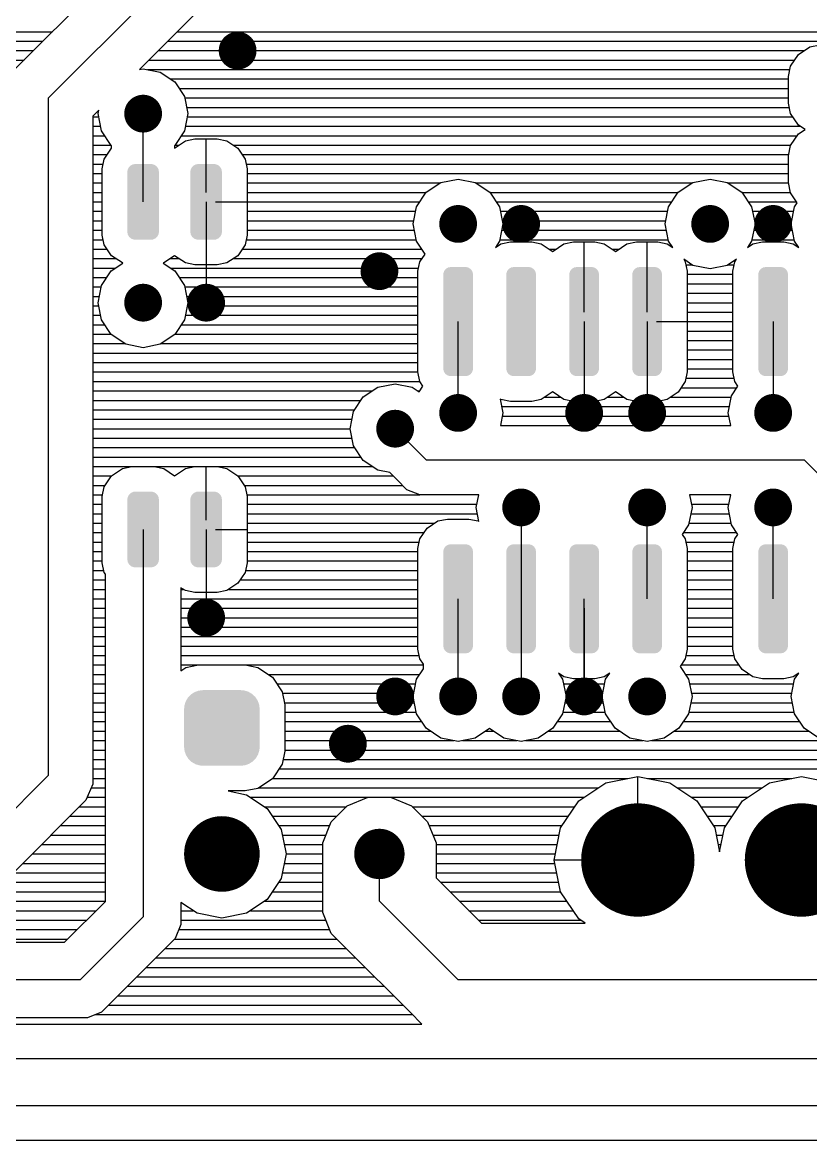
# Model space of a CAD drawing. Extents: x 295 to 953, y 10 to 290.
# Drawn here: x 604.4 to 640.9, y 135.5 to 187.4 of the extents above; entities that cross this region are included whole.
import ezdxf

# ---------------------------------------------------------------- set-up
doc = ezdxf.new("R2010")
doc.units = 0
doc.header["$LTSCALE"] = 5
doc.header["$MEASUREMENT"] = 0
doc.layers.get('0').update_dxf_attribs({"linetype": 'CONTINUOUS', "lineweight": 25})
doc.layers.add('DV-PEI-A6_TOP', color=5, linetype='CONTINUOUS')

msp = doc.modelspace()

# ---------------------------------------------------------------- linework, layer by layer
for points, const_width in [([(613.926, 186.077, 1), (614.802, 186.077, 1)], 0.876), ([(609.544, 183.156, 1), (610.42, 183.156, 1)], 0.876), ([(624.149, 178.044, 1), (625.025, 178.044, 1)], 0.876), ([(627.07, 178.044, 1), (627.946, 178.044, 1)], 0.876), ([(635.833, 178.044, 1), (636.709, 178.044, 1)], 0.876), ([(638.754, 178.044, 1), (639.63, 178.044, 1)], 0.876), ([(620.498, 175.853, 1), (621.374, 175.853, 1)], 0.876), ([(609.544, 174.393, 1), (610.42, 174.393, 1)], 0.876), ([(612.465, 174.393, 1), (613.341, 174.393, 1)], 0.876), ([(624.149, 169.281, 1), (625.025, 169.281, 1)], 0.876), ([(629.991, 169.281, 1), (630.867, 169.281, 1)], 0.876), ([(632.912, 169.281, 1), (633.788, 169.281, 1)], 0.876), ([(638.754, 169.281, 1), (639.63, 169.281, 1)], 0.876), ([(621.228, 168.551, 1), (622.104, 168.551, 1)], 0.876), ([(627.07, 164.9, 1), (627.946, 164.9, 1)], 0.876), ([(632.912, 164.9, 1), (633.788, 164.9, 1)], 0.876), ([(638.754, 164.9, 1), (639.63, 164.9, 1)], 0.876), ([(612.465, 159.788, 1), (613.341, 159.788, 1)], 0.876), ([(621.228, 156.137, 1), (622.104, 156.137, 1)], 0.876), ([(624.149, 156.137, 1), (625.025, 156.137, 1)], 0.876), ([(627.07, 156.137, 1), (627.946, 156.137, 1)], 0.876), ([(629.991, 156.137, 1), (630.867, 156.137, 1)], 0.876), ([(632.912, 156.137, 1), (633.788, 156.137, 1)], 0.876), ([(619.037, 153.946, 1), (619.914, 153.946, 1)], 0.876), ([(631.604, 148.554, 1), (634.232, 148.554, 1)], 2.629), ([(639.192, 148.554, 1), (641.821, 148.554, 1)], 2.629), ([(612.757, 148.834, 1), (614.51, 148.834, 1)], 1.753), ([(620.352, 148.834, 1), (621.52, 148.834, 1)], 1.168)]:
    msp.add_lwpolyline(points, format="xyb", close=True, dxfattribs=dict(const_width=const_width))
for points in [[(609.249, 180.457), (609.262, 180.552), (610.715, 180.457), (610.698, 180.552)], [(609.252, 180.411), (609.249, 180.457), (610.713, 180.411), (610.715, 180.457)], [(609.262, 180.552), (609.277, 180.585), (610.698, 180.552), (610.692, 180.585)], [(609.277, 180.585), (609.318, 180.67), (610.692, 180.585), (610.642, 180.67)], [(609.318, 180.67), (609.345, 180.697), (610.642, 180.67), (610.626, 180.697)], [(609.345, 180.697), (609.411, 180.76), (610.626, 180.697), (610.546, 180.76)], [(609.411, 180.76), (609.452, 180.778), (610.546, 180.76), (610.524, 180.778)], [(609.452, 180.778), (609.53, 180.812), (610.524, 180.778), (610.42, 180.812)], [(609.53, 180.812), (609.65, 180.819), (610.42, 180.812), (610.4, 180.819)], [(609.65, 180.819), (609.66, 180.819), (610.4, 180.819), (610.304, 180.819)], [(612.17, 180.457), (612.183, 180.552), (613.636, 180.457), (613.619, 180.552)], [(612.173, 180.411), (612.17, 180.457), (613.634, 180.411), (613.636, 180.457)], [(612.183, 180.552), (612.198, 180.585), (613.619, 180.552), (613.613, 180.585)], [(612.198, 180.585), (612.239, 180.67), (613.613, 180.585), (613.563, 180.67)], [(612.239, 180.67), (612.266, 180.697), (613.563, 180.67), (613.547, 180.697)], [(612.266, 180.697), (612.332, 180.76), (613.547, 180.697), (613.467, 180.76)], [(612.332, 180.76), (612.373, 180.778), (613.467, 180.76), (613.445, 180.778)], [(612.373, 180.778), (612.451, 180.812), (613.445, 180.778), (613.341, 180.812)], [(612.451, 180.812), (612.571, 180.819), (613.341, 180.812), (613.321, 180.819)], [(612.571, 180.819), (612.581, 180.819), (613.321, 180.819), (613.225, 180.819)], [(609.252, 177.722), (609.252, 180.411), (610.713, 177.722), (610.713, 180.411)], [(612.173, 177.722), (612.173, 180.411), (613.634, 177.722), (613.634, 180.411)], [(609.249, 177.676), (609.252, 177.722), (610.715, 177.676), (610.713, 177.722)], [(609.266, 177.581), (609.249, 177.676), (610.703, 177.581), (610.715, 177.676)], [(609.272, 177.548), (609.266, 177.581), (610.687, 177.548), (610.703, 177.581)], [(609.323, 177.463), (609.272, 177.548), (610.647, 177.463), (610.687, 177.548)], [(609.339, 177.436), (609.323, 177.463), (610.619, 177.436), (610.647, 177.463)], [(609.418, 177.373), (609.339, 177.436), (610.553, 177.373), (610.619, 177.436)], [(609.44, 177.355), (609.418, 177.373), (610.513, 177.355), (610.553, 177.373)], [(609.545, 177.321), (609.44, 177.355), (610.434, 177.321), (610.513, 177.355)], [(609.564, 177.315), (609.545, 177.321), (610.315, 177.315), (610.434, 177.321)], [(609.66, 177.314), (609.564, 177.315), (610.304, 177.314), (610.315, 177.315)], [(612.17, 177.676), (612.173, 177.722), (613.636, 177.676), (613.634, 177.722)], [(612.187, 177.581), (612.17, 177.676), (613.624, 177.581), (613.636, 177.676)], [(612.193, 177.548), (612.187, 177.581), (613.608, 177.548), (613.624, 177.581)], [(612.244, 177.463), (612.193, 177.548), (613.568, 177.463), (613.608, 177.548)], [(612.26, 177.436), (612.244, 177.463), (613.54, 177.436), (613.568, 177.463)], [(612.339, 177.373), (612.26, 177.436), (613.474, 177.373), (613.54, 177.436)], [(612.361, 177.355), (612.339, 177.373), (613.434, 177.355), (613.474, 177.373)], [(612.466, 177.321), (612.361, 177.355), (613.355, 177.321), (613.434, 177.355)], [(612.485, 177.315), (612.466, 177.321), (613.236, 177.315), (613.355, 177.321)], [(612.581, 177.314), (612.485, 177.315), (613.225, 177.314), (613.236, 177.315)], [(623.9, 175.735), (623.926, 175.826), (625.271, 175.735), (625.253, 175.826)], [(623.926, 175.826), (623.934, 175.856), (625.253, 175.826), (625.235, 175.856)], [(623.934, 175.856), (623.993, 175.933), (625.235, 175.856), (625.187, 175.933)], [(623.993, 175.933), (624.011, 175.957), (625.187, 175.933), (625.156, 175.957)], [(624.011, 175.957), (624.097, 176.01), (625.156, 175.957), (625.086, 176.01)], [(624.097, 176.01), (624.118, 176.023), (625.086, 176.01), (625.04, 176.023)], [(624.118, 176.023), (624.234, 176.045), (625.04, 176.023), (624.965, 176.045)], [(624.234, 176.045), (624.243, 176.046), (624.965, 176.045), (624.932, 176.046)], [(626.821, 175.735), (626.847, 175.826), (628.192, 175.735), (628.174, 175.826)], [(626.847, 175.826), (626.855, 175.856), (628.174, 175.826), (628.156, 175.856)], [(626.855, 175.856), (626.914, 175.933), (628.156, 175.856), (628.108, 175.933)], [(626.914, 175.933), (626.932, 175.957), (628.108, 175.933), (628.077, 175.957)], [(626.932, 175.957), (627.018, 176.01), (628.077, 175.957), (628.007, 176.01)], [(627.018, 176.01), (627.039, 176.023), (628.007, 176.01), (627.961, 176.023)], [(627.039, 176.023), (627.155, 176.045), (627.961, 176.023), (627.886, 176.045)], [(627.155, 176.045), (627.164, 176.046), (627.886, 176.045), (627.853, 176.046)], [(629.742, 175.735), (629.768, 175.826), (631.113, 175.735), (631.095, 175.826)], [(629.768, 175.826), (629.776, 175.856), (631.095, 175.826), (631.077, 175.856)], [(629.776, 175.856), (629.835, 175.933), (631.077, 175.856), (631.029, 175.933)], [(629.835, 175.933), (629.853, 175.957), (631.029, 175.933), (630.998, 175.957)], [(629.853, 175.957), (629.939, 176.01), (630.998, 175.957), (630.928, 176.01)], [(629.939, 176.01), (629.96, 176.023), (630.928, 176.01), (630.882, 176.023)], [(629.96, 176.023), (630.076, 176.045), (630.882, 176.023), (630.807, 176.045)], [(630.076, 176.045), (630.085, 176.046), (630.807, 176.045), (630.774, 176.046)], [(632.663, 175.735), (632.689, 175.826), (634.034, 175.735), (634.016, 175.826)], [(632.689, 175.826), (632.697, 175.856), (634.016, 175.826), (633.998, 175.856)], [(632.697, 175.856), (632.756, 175.933), (633.998, 175.856), (633.95, 175.933)], [(632.756, 175.933), (632.774, 175.957), (633.95, 175.933), (633.919, 175.957)], [(632.774, 175.957), (632.86, 176.01), (633.919, 175.957), (633.849, 176.01)], [(632.86, 176.01), (632.881, 176.023), (633.849, 176.01), (633.803, 176.023)], [(632.881, 176.023), (632.997, 176.045), (633.803, 176.023), (633.728, 176.045)], [(632.997, 176.045), (633.006, 176.046), (633.728, 176.045), (633.695, 176.046)], [(638.505, 175.735), (638.531, 175.826), (639.876, 175.735), (639.858, 175.826)], [(638.531, 175.826), (638.539, 175.856), (639.858, 175.826), (639.84, 175.856)], [(638.539, 175.856), (638.598, 175.933), (639.84, 175.856), (639.792, 175.933)], [(638.598, 175.933), (638.616, 175.957), (639.792, 175.933), (639.761, 175.957)], [(638.616, 175.957), (638.702, 176.01), (639.761, 175.957), (639.691, 176.01)], [(638.702, 176.01), (638.723, 176.023), (639.691, 176.01), (639.645, 176.023)], [(638.723, 176.023), (638.839, 176.045), (639.645, 176.023), (639.57, 176.045)], [(638.839, 176.045), (638.848, 176.046), (639.57, 176.045), (639.537, 176.046)], [(623.898, 175.702), (623.9, 175.735), (625.277, 175.702), (625.271, 175.735)], [(623.898, 171.332), (623.898, 175.702), (625.277, 171.332), (625.277, 175.702)], [(626.819, 175.702), (626.821, 175.735), (628.198, 175.702), (628.192, 175.735)], [(626.819, 171.332), (626.819, 175.702), (628.198, 171.332), (628.198, 175.702)], [(629.74, 175.702), (629.742, 175.735), (631.119, 175.702), (631.113, 175.735)], [(629.74, 171.332), (629.74, 175.702), (631.119, 171.332), (631.119, 175.702)], [(632.661, 175.702), (632.663, 175.735), (634.04, 175.702), (634.034, 175.735)], [(632.661, 171.332), (632.661, 175.702), (634.04, 171.332), (634.04, 175.702)], [(638.503, 175.702), (638.505, 175.735), (639.882, 175.702), (639.876, 175.735)], [(638.503, 171.332), (638.503, 175.702), (639.882, 171.332), (639.882, 175.702)], [(623.904, 171.299), (623.898, 171.332), (625.275, 171.299), (625.277, 171.332)], [(623.921, 171.208), (623.904, 171.299), (625.249, 171.208), (625.275, 171.299)], [(623.94, 171.177), (623.921, 171.208), (625.24, 171.177), (625.249, 171.208)], [(623.988, 171.1), (623.94, 171.177), (625.181, 171.1), (625.24, 171.177)], [(624.018, 171.077), (623.988, 171.1), (625.164, 171.077), (625.181, 171.1)], [(626.825, 171.299), (626.819, 171.332), (628.196, 171.299), (628.198, 171.332)], [(626.842, 171.208), (626.825, 171.299), (628.17, 171.208), (628.196, 171.299)], [(626.861, 171.177), (626.842, 171.208), (628.161, 171.177), (628.17, 171.208)], [(626.909, 171.1), (626.861, 171.177), (628.102, 171.1), (628.161, 171.177)], [(626.939, 171.077), (626.909, 171.1), (628.085, 171.077), (628.102, 171.1)], [(629.746, 171.299), (629.74, 171.332), (631.117, 171.299), (631.119, 171.332)], [(629.763, 171.208), (629.746, 171.299), (631.091, 171.208), (631.117, 171.299)], [(629.782, 171.177), (629.763, 171.208), (631.082, 171.177), (631.091, 171.208)], [(629.83, 171.1), (629.782, 171.177), (631.023, 171.1), (631.082, 171.177)], [(629.86, 171.077), (629.83, 171.1), (631.006, 171.077), (631.023, 171.1)], [(632.667, 171.299), (632.661, 171.332), (634.038, 171.299), (634.04, 171.332)], [(632.684, 171.208), (632.667, 171.299), (634.012, 171.208), (634.038, 171.299)], [(632.703, 171.177), (632.684, 171.208), (634.003, 171.177), (634.012, 171.208)], [(632.751, 171.1), (632.703, 171.177), (633.944, 171.1), (634.003, 171.177)], [(632.781, 171.077), (632.751, 171.1), (633.927, 171.077), (633.944, 171.1)], [(638.509, 171.299), (638.503, 171.332), (639.88, 171.299), (639.882, 171.332)], [(638.526, 171.208), (638.509, 171.299), (639.854, 171.208), (639.88, 171.299)], [(638.545, 171.177), (638.526, 171.208), (639.845, 171.177), (639.854, 171.208)], [(638.593, 171.1), (638.545, 171.177), (639.786, 171.1), (639.845, 171.177)], [(638.623, 171.077), (638.593, 171.1), (639.769, 171.077), (639.786, 171.1)], [(624.088, 171.024), (624.018, 171.077), (625.078, 171.024), (625.164, 171.077)], [(624.135, 171.01), (624.088, 171.024), (625.056, 171.01), (625.078, 171.024)], [(624.21, 170.989), (624.135, 171.01), (624.94, 170.989), (625.056, 171.01)], [(624.243, 170.987), (624.21, 170.989), (624.932, 170.987), (624.94, 170.989)], [(627.009, 171.024), (626.939, 171.077), (627.999, 171.024), (628.085, 171.077)], [(627.056, 171.01), (627.009, 171.024), (627.977, 171.01), (627.999, 171.024)], [(627.131, 170.989), (627.056, 171.01), (627.861, 170.989), (627.977, 171.01)], [(627.164, 170.987), (627.131, 170.989), (627.853, 170.987), (627.861, 170.989)], [(629.93, 171.024), (629.86, 171.077), (630.92, 171.024), (631.006, 171.077)], [(629.977, 171.01), (629.93, 171.024), (630.898, 171.01), (630.92, 171.024)], [(630.052, 170.989), (629.977, 171.01), (630.782, 170.989), (630.898, 171.01)], [(630.085, 170.987), (630.052, 170.989), (630.774, 170.987), (630.782, 170.989)], [(632.851, 171.024), (632.781, 171.077), (633.841, 171.024), (633.927, 171.077)], [(632.898, 171.01), (632.851, 171.024), (633.819, 171.01), (633.841, 171.024)], [(632.973, 170.989), (632.898, 171.01), (633.703, 170.989), (633.819, 171.01)], [(633.006, 170.987), (632.973, 170.989), (633.695, 170.987), (633.703, 170.989)], [(638.693, 171.024), (638.623, 171.077), (639.683, 171.024), (639.769, 171.077)], [(638.74, 171.01), (638.693, 171.024), (639.661, 171.01), (639.683, 171.024)], [(638.815, 170.989), (638.74, 171.01), (639.545, 170.989), (639.661, 171.01)], [(638.848, 170.987), (638.815, 170.989), (639.537, 170.987), (639.545, 170.989)], [(609.262, 165.363), (609.277, 165.396), (610.698, 165.363), (610.692, 165.396)], [(609.277, 165.396), (609.318, 165.481), (610.692, 165.396), (610.642, 165.481)], [(609.318, 165.481), (609.345, 165.508), (610.642, 165.481), (610.626, 165.508)], [(609.345, 165.508), (609.411, 165.571), (610.626, 165.508), (610.546, 165.571)], [(609.411, 165.571), (609.452, 165.589), (610.546, 165.571), (610.524, 165.589)], [(609.452, 165.589), (609.53, 165.623), (610.524, 165.589), (610.42, 165.623)], [(609.53, 165.623), (609.65, 165.629), (610.42, 165.623), (610.4, 165.629)], [(609.65, 165.629), (609.66, 165.63), (610.4, 165.629), (610.304, 165.63)], [(612.183, 165.363), (612.198, 165.396), (613.619, 165.363), (613.613, 165.396)], [(612.198, 165.396), (612.239, 165.481), (613.613, 165.396), (613.563, 165.481)], [(612.239, 165.481), (612.266, 165.508), (613.563, 165.481), (613.547, 165.508)], [(612.266, 165.508), (612.332, 165.571), (613.547, 165.508), (613.467, 165.571)], [(612.332, 165.571), (612.373, 165.589), (613.467, 165.571), (613.445, 165.589)], [(612.373, 165.589), (612.451, 165.623), (613.445, 165.589), (613.341, 165.623)], [(612.451, 165.623), (612.571, 165.629), (613.341, 165.623), (613.321, 165.629)], [(612.571, 165.629), (612.581, 165.63), (613.321, 165.629), (613.225, 165.63)], [(609.249, 165.268), (609.262, 165.363), (610.715, 165.268), (610.698, 165.363)], [(609.252, 165.222), (609.249, 165.268), (610.713, 165.222), (610.715, 165.268)], [(609.252, 162.533), (609.252, 165.222), (610.713, 162.533), (610.713, 165.222)], [(612.17, 165.268), (612.183, 165.363), (613.636, 165.268), (613.619, 165.363)], [(612.173, 165.222), (612.17, 165.268), (613.634, 165.222), (613.636, 165.268)], [(612.173, 162.533), (612.173, 165.222), (613.634, 162.533), (613.634, 165.222)], [(623.898, 162.849), (623.9, 162.882), (625.277, 162.849), (625.271, 162.882)], [(623.898, 158.479), (623.898, 162.849), (625.277, 158.479), (625.277, 162.849)], [(623.9, 162.882), (623.926, 162.973), (625.271, 162.882), (625.253, 162.973)], [(623.926, 162.973), (623.934, 163.004), (625.253, 162.973), (625.235, 163.004)], [(623.934, 163.004), (623.993, 163.081), (625.235, 163.004), (625.187, 163.081)], [(623.993, 163.081), (624.011, 163.104), (625.187, 163.081), (625.156, 163.104)], [(624.011, 163.104), (624.097, 163.157), (625.156, 163.104), (625.086, 163.157)], [(624.097, 163.157), (624.118, 163.171), (625.086, 163.157), (625.04, 163.171)], [(624.118, 163.171), (624.234, 163.192), (625.04, 163.171), (624.965, 163.192)], [(624.234, 163.192), (624.243, 163.194), (624.965, 163.192), (624.932, 163.194)], [(626.819, 162.849), (626.821, 162.882), (628.198, 162.849), (628.192, 162.882)], [(626.819, 158.479), (626.819, 162.849), (628.198, 158.479), (628.198, 162.849)], [(626.821, 162.882), (626.847, 162.973), (628.192, 162.882), (628.174, 162.973)], [(626.847, 162.973), (626.855, 163.004), (628.174, 162.973), (628.156, 163.004)], [(626.855, 163.004), (626.914, 163.081), (628.156, 163.004), (628.108, 163.081)], [(626.914, 163.081), (626.932, 163.104), (628.108, 163.081), (628.077, 163.104)], [(626.932, 163.104), (627.018, 163.157), (628.077, 163.104), (628.007, 163.157)], [(627.018, 163.157), (627.039, 163.171), (628.007, 163.157), (627.961, 163.171)], [(627.039, 163.171), (627.155, 163.192), (627.961, 163.171), (627.886, 163.192)], [(627.155, 163.192), (627.164, 163.194), (627.886, 163.192), (627.853, 163.194)], [(629.74, 162.849), (629.742, 162.882), (631.119, 162.849), (631.113, 162.882)], [(629.74, 158.479), (629.74, 162.849), (631.119, 158.479), (631.119, 162.849)], [(629.742, 162.882), (629.768, 162.973), (631.113, 162.882), (631.095, 162.973)], [(629.768, 162.973), (629.776, 163.004), (631.095, 162.973), (631.077, 163.004)], [(629.776, 163.004), (629.835, 163.081), (631.077, 163.004), (631.029, 163.081)], [(629.835, 163.081), (629.853, 163.104), (631.029, 163.081), (630.998, 163.104)], [(629.853, 163.104), (629.939, 163.157), (630.998, 163.104), (630.928, 163.157)], [(629.939, 163.157), (629.96, 163.171), (630.928, 163.157), (630.882, 163.171)], [(629.96, 163.171), (630.076, 163.192), (630.882, 163.171), (630.807, 163.192)], [(630.076, 163.192), (630.085, 163.194), (630.807, 163.192), (630.774, 163.194)], [(632.661, 162.849), (632.663, 162.882), (634.04, 162.849), (634.034, 162.882)], [(632.661, 158.479), (632.661, 162.849), (634.04, 158.479), (634.04, 162.849)], [(632.663, 162.882), (632.689, 162.973), (634.034, 162.882), (634.016, 162.973)], [(632.689, 162.973), (632.697, 163.004), (634.016, 162.973), (633.998, 163.004)], [(632.697, 163.004), (632.756, 163.081), (633.998, 163.004), (633.95, 163.081)], [(632.756, 163.081), (632.774, 163.104), (633.95, 163.081), (633.919, 163.104)], [(632.774, 163.104), (632.86, 163.157), (633.919, 163.104), (633.849, 163.157)], [(632.86, 163.157), (632.881, 163.171), (633.849, 163.157), (633.803, 163.171)], [(632.881, 163.171), (632.997, 163.192), (633.803, 163.171), (633.728, 163.192)], [(632.997, 163.192), (633.006, 163.194), (633.728, 163.192), (633.695, 163.194)], [(638.503, 162.849), (638.505, 162.882), (639.882, 162.849), (639.876, 162.882)], [(638.503, 158.479), (638.503, 162.849), (639.882, 158.479), (639.882, 162.849)], [(638.505, 162.882), (638.531, 162.973), (639.876, 162.882), (639.858, 162.973)], [(638.531, 162.973), (638.539, 163.004), (639.858, 162.973), (639.84, 163.004)], [(638.539, 163.004), (638.598, 163.081), (639.84, 163.004), (639.792, 163.081)], [(638.598, 163.081), (638.616, 163.104), (639.792, 163.081), (639.761, 163.104)], [(638.616, 163.104), (638.702, 163.157), (639.761, 163.104), (639.691, 163.157)], [(638.702, 163.157), (638.723, 163.171), (639.691, 163.157), (639.645, 163.171)], [(638.723, 163.171), (638.839, 163.192), (639.645, 163.171), (639.57, 163.192)], [(638.839, 163.192), (638.848, 163.194), (639.57, 163.192), (639.537, 163.194)], [(609.249, 162.487), (609.252, 162.533), (610.715, 162.487), (610.713, 162.533)], [(609.266, 162.392), (609.249, 162.487), (610.703, 162.392), (610.715, 162.487)], [(609.272, 162.359), (609.266, 162.392), (610.687, 162.359), (610.703, 162.392)], [(609.323, 162.274), (609.272, 162.359), (610.647, 162.274), (610.687, 162.359)], [(612.17, 162.487), (612.173, 162.533), (613.636, 162.487), (613.634, 162.533)], [(612.187, 162.392), (612.17, 162.487), (613.624, 162.392), (613.636, 162.487)], [(612.193, 162.359), (612.187, 162.392), (613.608, 162.359), (613.624, 162.392)], [(612.244, 162.274), (612.193, 162.359), (613.568, 162.274), (613.608, 162.359)], [(609.339, 162.247), (609.323, 162.274), (610.619, 162.247), (610.647, 162.274)], [(609.418, 162.184), (609.339, 162.247), (610.553, 162.184), (610.619, 162.247)], [(609.44, 162.166), (609.418, 162.184), (610.513, 162.166), (610.553, 162.184)], [(609.545, 162.132), (609.44, 162.166), (610.434, 162.132), (610.513, 162.166)], [(609.564, 162.125), (609.545, 162.132), (610.315, 162.125), (610.434, 162.132)], [(609.66, 162.125), (609.564, 162.125), (610.304, 162.125), (610.315, 162.125)], [(612.26, 162.247), (612.244, 162.274), (613.54, 162.247), (613.568, 162.274)], [(612.339, 162.184), (612.26, 162.247), (613.474, 162.184), (613.54, 162.247)], [(612.361, 162.166), (612.339, 162.184), (613.434, 162.166), (613.474, 162.184)], [(612.466, 162.132), (612.361, 162.166), (613.355, 162.132), (613.434, 162.166)], [(612.485, 162.125), (612.466, 162.132), (613.236, 162.125), (613.355, 162.132)], [(612.581, 162.125), (612.485, 162.125), (613.225, 162.125), (613.236, 162.125)], [(623.904, 158.446), (623.898, 158.479), (625.275, 158.446), (625.277, 158.479)], [(623.921, 158.355), (623.904, 158.446), (625.249, 158.355), (625.275, 158.446)], [(623.94, 158.325), (623.921, 158.355), (625.24, 158.325), (625.249, 158.355)], [(623.988, 158.248), (623.94, 158.325), (625.181, 158.248), (625.24, 158.325)], [(624.018, 158.224), (623.988, 158.248), (625.164, 158.224), (625.181, 158.248)], [(624.088, 158.171), (624.018, 158.224), (625.078, 158.171), (625.164, 158.224)], [(624.135, 158.158), (624.088, 158.171), (625.056, 158.158), (625.078, 158.171)], [(624.21, 158.136), (624.135, 158.158), (624.94, 158.136), (625.056, 158.158)], [(624.243, 158.135), (624.21, 158.136), (624.932, 158.135), (624.94, 158.136)], [(626.825, 158.446), (626.819, 158.479), (628.196, 158.446), (628.198, 158.479)], [(626.842, 158.355), (626.825, 158.446), (628.17, 158.355), (628.196, 158.446)], [(626.861, 158.325), (626.842, 158.355), (628.161, 158.325), (628.17, 158.355)], [(626.909, 158.248), (626.861, 158.325), (628.102, 158.248), (628.161, 158.325)], [(626.939, 158.224), (626.909, 158.248), (628.085, 158.224), (628.102, 158.248)], [(627.009, 158.171), (626.939, 158.224), (627.999, 158.171), (628.085, 158.224)], [(627.056, 158.158), (627.009, 158.171), (627.977, 158.158), (627.999, 158.171)], [(627.131, 158.136), (627.056, 158.158), (627.861, 158.136), (627.977, 158.158)], [(627.164, 158.135), (627.131, 158.136), (627.853, 158.135), (627.861, 158.136)], [(629.746, 158.446), (629.74, 158.479), (631.117, 158.446), (631.119, 158.479)], [(629.763, 158.355), (629.746, 158.446), (631.091, 158.355), (631.117, 158.446)], [(629.782, 158.325), (629.763, 158.355), (631.082, 158.325), (631.091, 158.355)], [(629.83, 158.248), (629.782, 158.325), (631.023, 158.248), (631.082, 158.325)], [(629.86, 158.224), (629.83, 158.248), (631.006, 158.224), (631.023, 158.248)], [(629.93, 158.171), (629.86, 158.224), (630.92, 158.171), (631.006, 158.224)], [(629.977, 158.158), (629.93, 158.171), (630.898, 158.158), (630.92, 158.171)], [(630.052, 158.136), (629.977, 158.158), (630.782, 158.136), (630.898, 158.158)], [(630.085, 158.135), (630.052, 158.136), (630.774, 158.135), (630.782, 158.136)], [(632.667, 158.446), (632.661, 158.479), (634.038, 158.446), (634.04, 158.479)], [(632.684, 158.355), (632.667, 158.446), (634.012, 158.355), (634.038, 158.446)], [(632.703, 158.325), (632.684, 158.355), (634.003, 158.325), (634.012, 158.355)], [(632.751, 158.248), (632.703, 158.325), (633.944, 158.248), (634.003, 158.325)], [(632.781, 158.224), (632.751, 158.248), (633.927, 158.224), (633.944, 158.248)], [(632.851, 158.171), (632.781, 158.224), (633.841, 158.171), (633.927, 158.224)], [(632.898, 158.158), (632.851, 158.171), (633.819, 158.158), (633.841, 158.171)], [(632.973, 158.136), (632.898, 158.158), (633.703, 158.136), (633.819, 158.158)], [(633.006, 158.135), (632.973, 158.136), (633.695, 158.135), (633.703, 158.136)], [(638.509, 158.446), (638.503, 158.479), (639.88, 158.446), (639.882, 158.479)], [(638.526, 158.355), (638.509, 158.446), (639.854, 158.355), (639.88, 158.446)], [(638.545, 158.325), (638.526, 158.355), (639.845, 158.325), (639.854, 158.355)], [(638.593, 158.248), (638.545, 158.325), (639.786, 158.248), (639.845, 158.325)], [(638.623, 158.224), (638.593, 158.248), (639.769, 158.224), (639.786, 158.248)], [(638.693, 158.171), (638.623, 158.224), (639.683, 158.171), (639.769, 158.224)], [(638.74, 158.158), (638.693, 158.171), (639.661, 158.158), (639.683, 158.171)], [(638.815, 158.136), (638.74, 158.158), (639.545, 158.136), (639.661, 158.158)], [(638.848, 158.135), (638.815, 158.136), (639.537, 158.135), (639.545, 158.136)], [(611.977, 155.943), (612.058, 156.08), (615.294, 155.943), (615.205, 156.08)], [(612.058, 156.08), (612.088, 156.113), (615.205, 156.08), (615.184, 156.113)], [(612.088, 156.113), (612.197, 156.227), (615.184, 156.113), (615.064, 156.227)], [(612.197, 156.227), (612.236, 156.252), (615.064, 156.227), (615.038, 156.252)], [(612.236, 156.252), (612.367, 156.337), (615.038, 156.252), (614.893, 156.337)], [(612.367, 156.337), (612.415, 156.354), (614.893, 156.337), (614.864, 156.354)], [(612.415, 156.354), (612.557, 156.406), (614.864, 156.354), (614.698, 156.406)], [(612.557, 156.406), (612.629, 156.414), (614.698, 156.406), (614.671, 156.414)], [(612.629, 156.414), (612.757, 156.429), (614.671, 156.414), (614.51, 156.429)], [(611.881, 155.553), (611.896, 155.713), (615.386, 155.553), (615.368, 155.713)], [(611.881, 153.8), (611.881, 155.553), (615.386, 153.8), (615.386, 155.553)], [(611.896, 155.713), (611.908, 155.753), (615.368, 155.713), (615.363, 155.753)], [(611.908, 155.753), (611.956, 155.906), (615.363, 155.753), (615.308, 155.906)], [(611.956, 155.906), (611.977, 155.943), (615.308, 155.906), (615.294, 155.943)], [(611.9, 153.639), (611.881, 153.8), (615.371, 153.639), (615.386, 153.8)], [(611.904, 153.599), (611.9, 153.639), (615.359, 153.599), (615.371, 153.639)], [(611.96, 153.446), (611.904, 153.599), (615.312, 153.446), (615.359, 153.599)], [(611.973, 153.409), (611.96, 153.446), (615.29, 153.409), (615.312, 153.446)], [(612.062, 153.272), (611.973, 153.409), (615.209, 153.272), (615.29, 153.409)], [(612.083, 153.24), (612.062, 153.272), (615.179, 153.24), (615.209, 153.272)], [(612.203, 153.126), (612.083, 153.24), (615.07, 153.126), (615.179, 153.24)], [(612.229, 153.101), (612.203, 153.126), (615.031, 153.101), (615.07, 153.126)], [(612.374, 153.016), (612.229, 153.101), (614.901, 153.016), (615.031, 153.101)], [(612.404, 152.998), (612.374, 153.016), (614.852, 152.998), (614.901, 153.016)], [(612.569, 152.947), (612.404, 152.998), (614.711, 152.947), (614.852, 152.998)], [(612.597, 152.939), (612.569, 152.947), (614.638, 152.939), (614.711, 152.947)], [(612.757, 152.924), (612.597, 152.939), (614.51, 152.924), (614.638, 152.939)]]:
    msp.add_solid(points)
at = {"layer": 'DV-PEI-A6_TOP', "color": 7}
for p, q in [((604.438, 185.615), (611.589, 192.76)), ((605.601, 183.886), (613.634, 191.919)), ((615.363, 190.756), (609.813, 185.207)), ((597.568, 186.953), (605.776, 186.953)), ((611.554, 186.953), (647.541, 186.953)), ((597.568, 186.515), (605.338, 186.515)), ((611.116, 186.515), (647.418, 186.515)), ((640.361, 185.896), (640.898, 186.258)), ((640.898, 186.258), (641.377, 186.352)), ((597.568, 186.077), (604.9, 186.077)), ((597.568, 185.639), (604.462, 185.639)), ((603.866, 185.043), (604.438, 185.615)), ((610.239, 185.639), (640.185, 185.639)), ((610.678, 186.077), (640.629, 186.077)), ((640.004, 185.358), (640.361, 185.896)), ((609.813, 185.207), (609.982, 185.236)), ((609.982, 185.236), (610.777, 185.078)), ((610.181, 185.201), (639.969, 185.201)), ((639.905, 184.885), (640.004, 185.358)), ((610.777, 185.078), (611.454, 184.628)), ((611.256, 184.763), (639.905, 184.763)), ((611.454, 184.628), (611.904, 183.951)), ((639.905, 183.641), (639.905, 184.885)), ((611.659, 184.324), (639.905, 184.324)), ((605.601, 152.485), (605.601, 183.886)), ((611.904, 183.951), (612.062, 183.156)), ((611.916, 183.886), (639.905, 183.886)), ((640.004, 183.168), (639.905, 183.641)), ((607.926, 183.32), (607.646, 183.039)), ((607.646, 183.039), (607.646, 152.889)), ((607.897, 183.156), (607.926, 183.32)), ((608.054, 182.356), (607.897, 183.156)), ((609.982, 179.067), (609.982, 183.156)), ((612.062, 183.156), (611.904, 182.356)), ((612.004, 183.448), (639.946, 183.448)), ((640.361, 182.63), (640.004, 183.168)), ((607.646, 183.01), (607.926, 183.01)), ((607.646, 182.572), (608.014, 182.572)), ((611.945, 182.572), (640.448, 182.572)), ((612.033, 183.01), (640.11, 183.01)), ((640.67, 182.426), (640.361, 182.63)), ((607.646, 182.134), (608.2, 182.134)), ((608.504, 181.678), (608.054, 182.356)), ((611.904, 182.356), (611.454, 181.678)), ((611.758, 182.134), (640.302, 182.134)), ((611.939, 181.894), (612.383, 181.988)), ((612.383, 181.988), (613.417, 181.988)), ((612.903, 179.505), (612.903, 181.988)), ((613.417, 181.988), (613.861, 181.894)), ((640.004, 181.678), (640.361, 182.215)), ((640.361, 182.215), (640.67, 182.426)), ((607.646, 181.695), (608.498, 181.695)), ((608.171, 181.047), (608.51, 181.555)), ((608.522, 181.672), (608.504, 181.678)), ((608.51, 181.555), (608.522, 181.561)), ((608.522, 181.561), (608.522, 181.672)), ((611.443, 181.561), (611.939, 181.894)), ((611.454, 181.678), (611.443, 181.672)), ((611.443, 181.672), (611.443, 181.561)), ((611.46, 181.695), (611.636, 181.695)), ((613.861, 181.894), (614.37, 181.555)), ((614.165, 181.695), (640.01, 181.695)), ((614.37, 181.555), (614.708, 181.047)), ((639.905, 181.205), (640.004, 181.678)), ((607.646, 181.257), (608.306, 181.257)), ((608.084, 180.603), (608.171, 181.047)), ((614.574, 181.257), (639.917, 181.257)), ((614.708, 181.047), (614.802, 180.603)), ((639.905, 179.96), (639.905, 181.205)), ((607.646, 180.819), (608.125, 180.819)), ((608.084, 177.524), (608.084, 180.603)), ((614.755, 180.819), (639.905, 180.819)), ((614.802, 180.603), (614.802, 177.524)), ((607.646, 180.381), (608.084, 180.381)), ((607.646, 179.943), (608.084, 179.943)), ((614.802, 180.381), (639.905, 180.381)), ((614.802, 179.943), (623.746, 179.943)), ((623.109, 179.516), (623.787, 179.966)), ((623.787, 179.966), (624.587, 180.124)), ((624.587, 180.124), (625.382, 179.966)), ((625.382, 179.966), (626.059, 179.516)), ((625.423, 179.943), (635.43, 179.943)), ((634.793, 179.516), (635.471, 179.966)), ((635.471, 179.966), (636.271, 180.124)), ((636.271, 180.124), (637.066, 179.966)), ((637.066, 179.966), (637.743, 179.516)), ((637.107, 179.943), (639.911, 179.943)), ((640.004, 179.487), (639.905, 179.96)), ((607.646, 179.505), (608.084, 179.505)), ((614.802, 179.505), (623.103, 179.505)), ((622.659, 178.839), (623.109, 179.516)), ((626.059, 179.516), (626.509, 178.839)), ((626.065, 179.505), (634.787, 179.505)), ((634.343, 178.839), (634.793, 179.516)), ((637.743, 179.516), (638.193, 178.839)), ((637.749, 179.505), (639.999, 179.505)), ((640.308, 179.026), (640.004, 179.487)), ((607.646, 179.067), (608.084, 179.067)), ((612.903, 179.067), (612.903, 174.393)), ((613.341, 179.067), (614.802, 179.067)), ((614.802, 179.067), (622.805, 179.067)), ((626.363, 179.067), (634.489, 179.067)), ((638.047, 179.067), (640.285, 179.067)), ((640.185, 178.839), (640.308, 179.026)), ((607.646, 178.628), (608.084, 178.628)), ((612.903, 178.628), (612.903, 176.146)), ((614.802, 178.628), (622.619, 178.628)), ((622.502, 178.044), (622.659, 178.839)), ((626.509, 178.839), (626.667, 178.044)), ((626.55, 178.628), (634.303, 178.628)), ((634.186, 178.044), (634.343, 178.839)), ((638.193, 178.839), (638.351, 178.044)), ((638.234, 178.628), (640.145, 178.628)), ((640.028, 178.044), (640.185, 178.839)), ((607.646, 178.19), (608.084, 178.19)), ((614.802, 178.19), (622.531, 178.19)), ((622.659, 177.244), (622.502, 178.044)), ((626.667, 178.044), (626.509, 177.244)), ((626.638, 178.19), (634.215, 178.19)), ((634.343, 177.244), (634.186, 178.044)), ((638.351, 178.044), (638.193, 177.244)), ((638.322, 178.19), (640.057, 178.19)), ((640.185, 177.244), (640.028, 178.044)), ((607.646, 177.752), (608.084, 177.752)), ((607.646, 177.314), (608.125, 177.314)), ((608.171, 177.08), (608.084, 177.524)), ((614.802, 177.524), (614.708, 177.08)), ((614.755, 177.314), (622.648, 177.314)), ((614.802, 177.752), (622.56, 177.752)), ((626.521, 177.314), (634.332, 177.314)), ((626.609, 177.752), (634.244, 177.752)), ((638.205, 177.314), (640.174, 177.314)), ((638.293, 177.752), (640.086, 177.752)), ((607.646, 176.876), (608.306, 176.876)), ((608.51, 176.572), (608.171, 177.08)), ((614.708, 177.08), (614.37, 176.572)), ((614.574, 176.876), (622.905, 176.876)), ((623.057, 176.648), (622.659, 177.244)), ((626.509, 177.244), (626.317, 176.958)), ((626.317, 176.958), (626.568, 177.127)), ((626.568, 177.127), (627.012, 177.215)), ((627.012, 177.215), (627.999, 177.215)), ((627.999, 177.215), (628.443, 177.127)), ((628.443, 177.127), (628.94, 176.788)), ((628.817, 176.876), (629.115, 176.876)), ((628.992, 176.788), (629.489, 177.127)), ((629.489, 177.127), (629.933, 177.215)), ((629.933, 177.215), (630.92, 177.215)), ((630.429, 173.955), (630.429, 177.215)), ((630.92, 177.215), (631.364, 177.127)), ((631.364, 177.127), (631.861, 176.788)), ((631.738, 176.876), (632.036, 176.876)), ((631.913, 176.788), (632.41, 177.127)), ((632.41, 177.127), (632.854, 177.215)), ((632.854, 177.215), (633.841, 177.215)), ((633.35, 173.955), (633.35, 177.215)), ((633.841, 177.215), (634.285, 177.127)), ((634.285, 177.127), (634.536, 176.958)), ((634.536, 176.958), (634.343, 177.244)), ((638.193, 177.244), (638.001, 176.958)), ((638.001, 176.958), (638.252, 177.127)), ((638.252, 177.127), (638.696, 177.215)), ((638.696, 177.215), (639.683, 177.215)), ((639.683, 177.215), (640.127, 177.127)), ((640.127, 177.127), (640.378, 176.958)), ((640.378, 176.958), (640.185, 177.244)), ((607.646, 176.438), (608.715, 176.438)), ((609.018, 176.233), (608.51, 176.572)), ((611.443, 176.566), (610.94, 176.233)), ((611.244, 176.438), (611.636, 176.438)), ((611.939, 176.233), (611.443, 176.566)), ((614.37, 176.572), (613.861, 176.233)), ((614.165, 176.438), (622.911, 176.438)), ((622.724, 175.848), (622.811, 176.292)), ((622.811, 176.292), (623.057, 176.648)), ((628.94, 176.788), (628.969, 176.753)), ((628.969, 176.753), (628.992, 176.788)), ((631.861, 176.788), (631.89, 176.753)), ((631.89, 176.753), (631.913, 176.788)), ((635.471, 176.116), (635.044, 176.403)), ((635.044, 176.403), (635.12, 176.292)), ((635.12, 176.292), (635.208, 175.848)), ((637.492, 176.403), (637.066, 176.116)), ((637.329, 175.848), (637.416, 176.292)), ((637.416, 176.292), (637.492, 176.403)), ((607.646, 176), (608.703, 176)), ((608.054, 175.188), (608.504, 175.865)), ((608.504, 175.865), (609.048, 176.227)), ((609.048, 176.227), (609.018, 176.233)), ((610.94, 176.233), (610.911, 176.227)), ((610.911, 176.227), (611.454, 175.865)), ((611.256, 176), (622.753, 176)), ((611.454, 175.865), (611.904, 175.188)), ((612.383, 176.146), (611.939, 176.233)), ((613.417, 176.146), (612.383, 176.146)), ((613.861, 176.233), (613.417, 176.146)), ((622.724, 171.18), (622.724, 175.848)), ((635.15, 176.146), (635.43, 176.146)), ((635.208, 175.848), (635.208, 171.18)), ((636.271, 175.959), (635.471, 176.116)), ((637.066, 176.116), (636.271, 175.959)), ((637.107, 176.146), (637.387, 176.146)), ((637.329, 171.18), (637.329, 175.848)), ((607.646, 175.561), (608.3, 175.561)), ((611.659, 175.561), (622.724, 175.561)), ((635.208, 175.707), (637.329, 175.707)), ((635.208, 175.269), (637.329, 175.269)), ((607.646, 175.123), (608.043, 175.123)), ((607.897, 174.393), (608.054, 175.188)), ((611.904, 175.188), (612.062, 174.393)), ((611.916, 175.123), (622.724, 175.123)), ((635.208, 174.831), (637.329, 174.831)), ((607.646, 174.685), (607.955, 174.685)), ((607.646, 174.247), (607.926, 174.247)), ((608.054, 173.593), (607.897, 174.393)), ((612.062, 174.393), (611.904, 173.593)), ((612.004, 174.685), (622.724, 174.685)), ((612.033, 174.247), (622.724, 174.247)), ((635.208, 174.393), (637.329, 174.393)), ((607.646, 173.809), (608.014, 173.809)), ((611.945, 173.809), (622.724, 173.809)), ((635.208, 173.955), (637.329, 173.955)), ((607.646, 173.371), (608.2, 173.371)), ((608.504, 172.915), (608.054, 173.593)), ((611.904, 173.593), (611.454, 172.915)), ((611.758, 173.371), (622.724, 173.371)), ((624.587, 169.281), (624.587, 173.517)), ((630.429, 173.517), (630.429, 169.281)), ((633.35, 173.517), (633.35, 169.281)), ((633.788, 173.517), (635.208, 173.517)), ((635.208, 173.517), (637.329, 173.517)), ((639.192, 173.517), (639.192, 169.281)), ((607.646, 172.932), (608.498, 172.932)), ((609.182, 172.465), (608.504, 172.915)), ((611.454, 172.915), (610.777, 172.465)), ((611.46, 172.932), (622.724, 172.932)), ((630.429, 173.079), (630.429, 169.813)), ((633.35, 173.079), (633.35, 169.813)), ((635.208, 173.079), (637.329, 173.079)), ((607.646, 172.494), (609.141, 172.494)), ((609.982, 172.307), (609.182, 172.465)), ((610.777, 172.465), (609.982, 172.307)), ((610.818, 172.494), (622.724, 172.494)), ((635.208, 172.64), (637.329, 172.64)), ((635.208, 172.202), (637.329, 172.202)), ((607.646, 172.056), (622.724, 172.056)), ((607.646, 171.618), (622.724, 171.618)), ((635.208, 171.764), (637.329, 171.764)), ((607.646, 171.18), (622.724, 171.18)), ((622.811, 170.736), (622.724, 171.18)), ((635.208, 171.18), (635.12, 170.736)), ((635.208, 171.326), (637.329, 171.326)), ((637.416, 170.736), (637.329, 171.18)), ((607.646, 170.742), (622.811, 170.742)), ((620.866, 170.473), (621.666, 170.631)), ((621.666, 170.631), (622.461, 170.473)), ((622.957, 170.526), (622.811, 170.736)), ((635.12, 170.736), (634.782, 170.239)), ((635.15, 170.888), (637.387, 170.888)), ((637.562, 170.526), (637.416, 170.736)), ((607.646, 170.304), (620.609, 170.304)), ((620.188, 170.023), (620.866, 170.473)), ((622.461, 170.473), (622.782, 170.263)), ((622.718, 170.304), (622.805, 170.304)), ((622.782, 170.263), (622.957, 170.526)), ((628.94, 170.239), (628.443, 169.901)), ((628.969, 170.274), (628.94, 170.239)), ((628.992, 170.239), (628.969, 170.274)), ((629.489, 169.901), (628.992, 170.239)), ((631.861, 170.239), (631.364, 169.901)), ((631.89, 170.274), (631.861, 170.239)), ((631.913, 170.239), (631.89, 170.274)), ((632.41, 169.901), (631.913, 170.239)), ((634.782, 170.239), (634.285, 169.901)), ((634.922, 170.45), (637.51, 170.45)), ((637.107, 169.281), (637.264, 170.076)), ((637.264, 170.076), (637.562, 170.526)), ((607.646, 169.865), (620.083, 169.865)), ((619.738, 169.346), (620.188, 170.023)), ((626.568, 169.901), (626.539, 169.924)), ((626.539, 169.924), (626.667, 169.281)), ((627.012, 169.813), (626.568, 169.901)), ((626.609, 169.573), (637.165, 169.573)), ((627.999, 169.813), (627.012, 169.813)), ((628.443, 169.901), (627.999, 169.813)), ((628.601, 170.011), (629.331, 170.011)), ((629.933, 169.813), (629.489, 169.901)), ((630.92, 169.813), (629.933, 169.813)), ((631.364, 169.901), (630.92, 169.813)), ((631.522, 170.011), (632.252, 170.011)), ((632.854, 169.813), (632.41, 169.901)), ((633.841, 169.813), (632.854, 169.813)), ((634.285, 169.901), (633.841, 169.813)), ((634.443, 170.011), (637.253, 170.011)), ((607.646, 169.427), (619.791, 169.427)), ((619.581, 168.551), (619.738, 169.346)), ((626.667, 169.281), (626.55, 168.697)), ((626.638, 169.135), (637.136, 169.135)), ((637.224, 168.697), (637.107, 169.281)), ((607.646, 168.989), (619.668, 168.989)), ((607.646, 168.551), (619.581, 168.551)), ((619.738, 167.751), (619.581, 168.551)), ((623.127, 167.09), (621.666, 168.551)), ((626.55, 168.697), (637.224, 168.697)), ((626.55, 168.697), (637.224, 168.697)), ((607.646, 168.113), (619.668, 168.113)), ((607.646, 167.675), (619.791, 167.675)), ((620.188, 167.073), (619.738, 167.751)), ((607.646, 167.237), (620.083, 167.237)), ((620.866, 166.623), (620.188, 167.073)), ((640.653, 167.09), (623.127, 167.09)), ((642.113, 165.63), (640.653, 167.09)), ((607.646, 166.798), (620.609, 166.798)), ((608.51, 166.366), (609.018, 166.705)), ((609.018, 166.705), (609.462, 166.798)), ((609.462, 166.798), (610.496, 166.798)), ((610.496, 166.798), (610.94, 166.705)), ((610.94, 166.705), (611.443, 166.372)), ((611.443, 166.372), (611.939, 166.705)), ((611.939, 166.705), (612.383, 166.798)), ((612.383, 166.798), (613.417, 166.798)), ((612.903, 164.316), (612.903, 166.798)), ((613.417, 166.798), (613.861, 166.705)), ((613.861, 166.705), (614.37, 166.366)), ((621.427, 166.512), (620.866, 166.623)), ((621.76, 166.179), (621.427, 166.512)), ((607.646, 166.36), (608.504, 166.36)), ((607.646, 165.922), (608.206, 165.922)), ((608.171, 165.858), (608.51, 166.366)), ((614.37, 166.366), (614.708, 165.858)), ((614.375, 166.36), (621.585, 166.36)), ((614.673, 165.922), (622.023, 165.922)), ((622.215, 165.723), (621.76, 166.179)), ((607.646, 165.484), (608.095, 165.484)), ((608.084, 165.414), (608.171, 165.858)), ((608.084, 162.335), (608.084, 165.414)), ((614.708, 165.858), (614.802, 165.414)), ((614.784, 165.484), (622.805, 165.484)), ((614.802, 165.414), (614.802, 162.335)), ((622.805, 165.484), (622.215, 165.723)), ((625.54, 165.484), (622.805, 165.484)), ((625.423, 164.9), (625.54, 165.484)), ((637.224, 165.484), (635.313, 165.484)), ((635.313, 165.484), (635.43, 164.9)), ((637.107, 164.9), (637.224, 165.484)), ((607.646, 165.046), (608.084, 165.046)), ((614.802, 165.046), (625.452, 165.046)), ((625.551, 164.251), (625.423, 164.9)), ((627.508, 164.9), (627.508, 160.664)), ((633.35, 160.664), (633.35, 164.9)), ((635.43, 164.9), (635.272, 164.099)), ((635.401, 165.046), (637.136, 165.046)), ((637.264, 164.099), (637.107, 164.9)), ((639.192, 160.664), (639.192, 164.9)), ((607.646, 164.608), (608.084, 164.608)), ((614.802, 164.608), (625.481, 164.608)), ((623.647, 164.275), (624.091, 164.362)), ((624.091, 164.362), (625.078, 164.362)), ((625.078, 164.362), (625.522, 164.275)), ((635.372, 164.608), (637.165, 164.608)), ((607.646, 164.169), (608.084, 164.169)), ((609.982, 163.877), (609.982, 145.913)), ((612.903, 163.877), (612.903, 159.788)), ((613.341, 163.877), (614.802, 163.877)), ((614.802, 164.169), (623.489, 164.169)), ((622.811, 163.439), (623.15, 163.936)), ((623.15, 163.936), (623.647, 164.275)), ((625.522, 164.275), (625.551, 164.251)), ((635.272, 164.099), (634.974, 163.65)), ((635.284, 164.169), (637.253, 164.169)), ((637.562, 163.65), (637.264, 164.099)), ((607.646, 163.731), (608.084, 163.731)), ((612.903, 163.439), (612.903, 160.956)), ((614.802, 163.731), (623.01, 163.731)), ((622.724, 162.995), (622.811, 163.439)), ((634.974, 163.65), (635.12, 163.439)), ((635.027, 163.731), (637.51, 163.731)), ((635.12, 163.439), (635.208, 162.995)), ((637.329, 162.995), (637.416, 163.439)), ((637.416, 163.439), (637.562, 163.65)), ((607.646, 163.293), (608.084, 163.293)), ((607.646, 162.855), (608.084, 162.855)), ((614.802, 163.293), (622.782, 163.293)), ((614.802, 162.855), (622.724, 162.855)), ((622.724, 158.327), (622.724, 162.995)), ((635.15, 163.293), (637.387, 163.293)), ((635.208, 162.995), (635.208, 158.327)), ((635.208, 162.855), (637.329, 162.855)), ((637.329, 158.327), (637.329, 162.995)), ((607.646, 162.417), (608.084, 162.417)), ((608.171, 161.891), (608.084, 162.335)), ((614.802, 162.335), (614.708, 161.891)), ((614.802, 162.417), (622.724, 162.417)), ((635.208, 162.417), (637.329, 162.417)), ((607.646, 161.979), (608.154, 161.979)), ((608.23, 161.803), (608.171, 161.891)), ((608.23, 146.638), (608.23, 161.803)), ((614.708, 161.891), (614.37, 161.383)), ((614.726, 161.979), (622.724, 161.979)), ((635.208, 161.979), (637.329, 161.979)), ((607.646, 161.541), (608.23, 161.541)), ((614.37, 161.383), (613.861, 161.044)), ((614.475, 161.541), (622.724, 161.541)), ((635.208, 161.541), (637.329, 161.541)), ((607.646, 161.102), (608.23, 161.102)), ((611.939, 161.044), (611.735, 161.178)), ((611.735, 161.178), (611.735, 157.329)), ((611.735, 161.102), (611.852, 161.102)), ((612.383, 160.956), (611.939, 161.044)), ((613.417, 160.956), (612.383, 160.956)), ((613.861, 161.044), (613.417, 160.956)), ((613.949, 161.102), (622.724, 161.102)), ((635.208, 161.102), (637.329, 161.102)), ((607.646, 160.664), (608.23, 160.664)), ((607.646, 160.226), (608.23, 160.226)), ((611.735, 160.664), (622.724, 160.664)), ((611.735, 160.226), (622.724, 160.226)), ((624.587, 156.137), (624.587, 160.664)), ((627.508, 160.664), (627.508, 156.137)), ((630.429, 156.137), (630.429, 160.664)), ((630.429, 160.226), (630.429, 156.96)), ((635.208, 160.664), (637.329, 160.664)), ((635.208, 160.226), (637.329, 160.226)), ((607.646, 159.788), (608.23, 159.788)), ((611.735, 159.788), (622.724, 159.788)), ((635.208, 159.788), (637.329, 159.788)), ((607.646, 159.35), (608.23, 159.35)), ((611.735, 159.35), (622.724, 159.35)), ((635.208, 159.35), (637.329, 159.35)), ((607.646, 158.912), (608.23, 158.912)), ((611.735, 158.912), (622.724, 158.912)), ((635.208, 158.912), (637.329, 158.912)), ((607.646, 158.474), (608.23, 158.474)), ((611.735, 158.474), (622.724, 158.474)), ((622.811, 157.884), (622.724, 158.327)), ((635.208, 158.327), (635.12, 157.884)), ((635.208, 158.474), (637.329, 158.474)), ((637.416, 157.884), (637.329, 158.327)), ((607.646, 158.035), (608.23, 158.035)), ((611.735, 158.035), (622.782, 158.035)), ((622.981, 157.638), (622.811, 157.884)), ((622.981, 157.41), (622.981, 157.638)), ((635.12, 157.884), (634.875, 157.527)), ((635.15, 158.035), (637.387, 158.035)), ((637.755, 157.387), (637.416, 157.884)), ((607.646, 157.597), (608.23, 157.597)), ((607.646, 157.159), (608.23, 157.159)), ((611.735, 157.597), (622.981, 157.597)), ((611.735, 157.329), (611.957, 157.475)), ((611.957, 157.475), (612.553, 157.597)), ((612.553, 157.597), (614.708, 157.597)), ((614.708, 157.597), (615.304, 157.475)), ((615.304, 157.475), (615.982, 157.025)), ((615.783, 157.159), (622.805, 157.159)), ((622.659, 156.931), (622.981, 157.41)), ((629.489, 157.048), (629.238, 157.218)), ((629.238, 157.218), (629.43, 156.931)), ((629.284, 157.159), (629.331, 157.159)), ((631.615, 157.218), (631.364, 157.048)), ((631.422, 156.931), (631.615, 157.218)), ((631.522, 157.159), (631.568, 157.159)), ((634.875, 157.527), (635.272, 156.931)), ((634.922, 157.597), (637.615, 157.597)), ((635.126, 157.159), (638.094, 157.159)), ((638.252, 157.048), (637.755, 157.387)), ((640.378, 157.218), (640.127, 157.048)), ((640.185, 156.931), (640.378, 157.218)), ((640.285, 157.159), (640.331, 157.159)), ((607.646, 156.721), (608.23, 156.721)), ((615.982, 157.025), (616.432, 156.347)), ((616.187, 156.721), (622.619, 156.721)), ((622.502, 156.137), (622.659, 156.931)), ((629.43, 156.931), (629.588, 156.137)), ((629.471, 156.721), (631.382, 156.721)), ((629.933, 156.96), (629.489, 157.048)), ((630.92, 156.96), (629.933, 156.96)), ((631.364, 157.048), (630.92, 156.96)), ((631.265, 156.137), (631.422, 156.931)), ((635.272, 156.931), (635.43, 156.137)), ((635.313, 156.721), (640.145, 156.721)), ((638.696, 156.96), (638.252, 157.048)), ((639.683, 156.96), (638.696, 156.96)), ((640.127, 157.048), (639.683, 156.96)), ((640.028, 156.137), (640.185, 156.931)), ((607.646, 156.283), (608.23, 156.283)), ((616.432, 156.347), (616.555, 155.751)), ((616.444, 156.283), (622.531, 156.283)), ((622.659, 155.336), (622.502, 156.137)), ((629.588, 156.137), (629.43, 155.336)), ((629.559, 156.283), (631.294, 156.283)), ((631.422, 155.336), (631.265, 156.137)), ((635.43, 156.137), (635.272, 155.336)), ((635.401, 156.283), (640.057, 156.283)), ((640.185, 155.336), (640.028, 156.137)), ((607.646, 155.845), (608.23, 155.845)), ((616.531, 155.845), (622.56, 155.845)), ((616.555, 155.751), (616.555, 153.595)), ((629.53, 155.845), (631.323, 155.845)), ((635.372, 155.845), (640.086, 155.845)), ((607.646, 155.406), (608.23, 155.406)), ((616.555, 155.406), (622.648, 155.406)), ((623.109, 154.659), (622.659, 155.336)), ((629.43, 155.336), (628.98, 154.659)), ((629.442, 155.406), (631.411, 155.406)), ((631.872, 154.659), (631.422, 155.336)), ((635.272, 155.336), (634.822, 154.659)), ((635.284, 155.406), (640.174, 155.406)), ((640.635, 154.659), (640.185, 155.336)), ((607.646, 154.968), (608.23, 154.968)), ((607.646, 154.53), (608.23, 154.53)), ((616.555, 154.968), (622.905, 154.968)), ((616.555, 154.53), (623.308, 154.53)), ((623.787, 154.209), (623.109, 154.659)), ((626.048, 154.653), (625.382, 154.209)), ((625.861, 154.53), (626.229, 154.53)), ((626.708, 154.209), (626.048, 154.653)), ((628.98, 154.659), (628.303, 154.209)), ((628.782, 154.53), (632.071, 154.53)), ((629.185, 154.968), (631.668, 154.968)), ((632.55, 154.209), (631.872, 154.659)), ((634.822, 154.659), (634.145, 154.209)), ((634.624, 154.53), (640.834, 154.53)), ((635.027, 154.968), (640.431, 154.968)), ((641.313, 154.209), (640.635, 154.659)), ((607.646, 154.092), (608.23, 154.092)), ((616.555, 154.092), (624.383, 154.092)), ((624.587, 154.051), (623.787, 154.209)), ((625.382, 154.209), (624.587, 154.051)), ((624.786, 154.092), (627.304, 154.092)), ((627.508, 154.051), (626.708, 154.209)), ((628.303, 154.209), (627.508, 154.051)), ((627.707, 154.092), (633.146, 154.092)), ((633.35, 154.051), (632.55, 154.209)), ((634.145, 154.209), (633.35, 154.051)), ((633.549, 154.092), (641.909, 154.092)), ((607.646, 153.654), (608.23, 153.654)), ((616.555, 153.595), (616.432, 153)), ((616.555, 153.654), (666.212, 153.654)), ((607.646, 153.216), (608.23, 153.216)), ((616.432, 153), (615.982, 152.322)), ((616.473, 153.216), (666.65, 153.216)), ((602.312, 149.196), (605.601, 152.485)), ((607.646, 152.889), (607.646, 152.077)), ((607.646, 152.778), (608.23, 152.778)), ((616.286, 152.778), (667.088, 152.778)), ((631.434, 152.135), (632.918, 152.427)), ((632.918, 150.049), (632.918, 152.427)), ((632.918, 152.427), (634.396, 152.135)), ((639.023, 152.135), (640.507, 152.427)), ((640.507, 152.427), (641.991, 152.135)), ((607.646, 152.077), (607.33, 151.323)), ((607.646, 152.339), (608.23, 152.339)), ((615.982, 152.322), (615.304, 151.872)), ((615.988, 152.339), (632.462, 152.339)), ((630.178, 151.294), (631.434, 152.135)), ((633.374, 152.339), (640.051, 152.339)), ((634.396, 152.135), (635.652, 151.294)), ((637.767, 151.294), (639.023, 152.135)), ((607.388, 151.463), (608.23, 151.463)), ((607.57, 151.901), (608.23, 151.901)), ((614.708, 151.755), (613.92, 151.755)), ((613.92, 151.755), (614.773, 151.58)), ((615.304, 151.872), (614.708, 151.755)), ((614.773, 151.58), (615.737, 150.937)), ((614.954, 151.463), (630.429, 151.463)), ((615.345, 151.901), (631.084, 151.901)), ((619.446, 151.06), (620.41, 151.463)), ((620.41, 151.463), (621.456, 151.463)), ((621.456, 151.463), (622.42, 151.06)), ((634.747, 151.901), (638.672, 151.901)), ((635.401, 151.463), (638.018, 151.463)), ((607.33, 151.323), (604.047, 148.04)), ((607.026, 151.025), (608.23, 151.025)), ((615.608, 151.025), (619.405, 151.025)), ((615.737, 150.937), (616.379, 149.973)), ((618.704, 150.318), (619.446, 151.06)), ((622.42, 151.06), (623.162, 150.318)), ((622.461, 151.025), (629.997, 151.025)), ((629.337, 150.038), (630.178, 151.294)), ((635.652, 151.294), (636.493, 150.038)), ((635.833, 151.025), (637.586, 151.025)), ((636.931, 150.038), (637.767, 151.294)), ((606.588, 150.587), (608.23, 150.587)), ((615.97, 150.587), (618.967, 150.587)), ((622.899, 150.587), (629.705, 150.587)), ((636.125, 150.587), (637.294, 150.587)), ((606.15, 150.149), (608.23, 150.149)), ((616.268, 150.149), (618.634, 150.149)), ((616.379, 149.973), (616.607, 148.834)), ((618.307, 149.354), (618.704, 150.318)), ((623.162, 150.318), (623.565, 149.354)), ((623.232, 150.149), (629.413, 150.149)), ((629.045, 148.554), (629.337, 150.038)), ((636.423, 150.149), (637.002, 150.149)), ((636.493, 150.038), (636.709, 148.939)), ((636.709, 148.939), (636.931, 150.038)), ((605.712, 149.711), (608.23, 149.711)), ((616.432, 149.711), (618.453, 149.711)), ((618.307, 147.163), (618.307, 149.354)), ((623.413, 149.711), (629.273, 149.711)), ((623.565, 149.354), (623.565, 147.73)), ((636.558, 149.711), (636.861, 149.711)), ((604.836, 148.834), (608.23, 148.834)), ((605.274, 149.272), (608.23, 149.272)), ((616.607, 148.834), (616.379, 147.689)), ((616.52, 149.272), (618.307, 149.272)), ((616.607, 148.834), (618.307, 148.834)), ((620.936, 146.643), (620.936, 148.834)), ((623.565, 149.272), (629.185, 149.272)), ((623.565, 148.834), (629.097, 148.834)), ((636.645, 149.272), (636.774, 149.272)), ((604.397, 148.396), (608.23, 148.396)), ((616.52, 148.396), (618.307, 148.396)), ((623.565, 148.396), (629.074, 148.396)), ((631.422, 148.554), (629.045, 148.554)), ((629.337, 147.076), (629.045, 148.554)), ((603.959, 147.958), (608.23, 147.958)), ((616.432, 147.958), (618.307, 147.958)), ((623.565, 147.958), (629.162, 147.958)), ((603.527, 147.52), (608.23, 147.52)), ((616.379, 147.689), (615.737, 146.725)), ((616.268, 147.52), (618.307, 147.52)), ((623.565, 147.73), (625.674, 145.621)), ((623.775, 147.52), (629.249, 147.52)), ((603.06, 147.082), (608.23, 147.082)), ((615.737, 146.725), (614.773, 146.083)), ((615.97, 147.082), (618.307, 147.082)), ((618.307, 146.118), (618.307, 147.163)), ((624.213, 147.082), (629.337, 147.082)), ((630.178, 145.82), (629.337, 147.076)), ((585.177, 146.643), (608.23, 146.643)), ((585.195, 146.205), (607.792, 146.205)), ((606.331, 144.745), (608.23, 146.638)), ((612.489, 146.083), (611.735, 146.585)), ((611.735, 146.585), (611.735, 146.258)), ((611.735, 146.258), (611.735, 145.563)), ((611.735, 146.205), (612.307, 146.205)), ((614.954, 146.205), (618.307, 146.205)), ((615.608, 146.643), (618.307, 146.643)), ((624.587, 142.992), (620.936, 146.643)), ((624.652, 146.643), (629.629, 146.643)), ((625.09, 146.205), (629.921, 146.205)), ((585.195, 145.767), (607.353, 145.767)), ((609.982, 145.913), (607.061, 142.992)), ((611.735, 145.767), (618.453, 145.767)), ((613.634, 145.855), (612.489, 146.083)), ((614.773, 146.083), (613.634, 145.855)), ((618.704, 145.154), (618.307, 146.118)), ((625.528, 145.767), (630.26, 145.767)), ((630.476, 145.621), (630.178, 145.82)), ((585.195, 145.329), (606.915, 145.329)), ((611.735, 145.563), (611.466, 144.92)), ((611.636, 145.329), (618.634, 145.329)), ((625.674, 145.621), (630.476, 145.621)), ((589.64, 144.891), (606.477, 144.891)), ((589.857, 144.745), (606.331, 144.745)), ((611.466, 144.92), (608.545, 141.999)), ((611.437, 144.891), (618.967, 144.891)), ((619.446, 144.412), (618.704, 145.154)), ((610.999, 144.453), (619.405, 144.453)), ((622.356, 141.503), (619.446, 144.412)), ((610.561, 144.015), (619.844, 144.015)), ((609.684, 143.138), (620.72, 143.138)), ((610.123, 143.576), (620.282, 143.576)), ((607.061, 142.992), (588.805, 142.992)), ((609.246, 142.7), (621.158, 142.7)), ((695.422, 142.992), (624.587, 142.992)), ((608.808, 142.262), (621.596, 142.262)), ((608.545, 141.999), (608.049, 141.503)), ((608.37, 141.824), (622.034, 141.824)), ((607.406, 141.24), (589.857, 141.24)), ((608.049, 141.503), (607.406, 141.24)), ((607.762, 141.386), (622.473, 141.386)), ((622.911, 140.948), (622.356, 141.503)), ((589.004, 140.948), (622.911, 140.948)), ((589.004, 140.948), (622.911, 140.948)), ((678.626, 139.341), (563.977, 139.341)), ((681.547, 137.15), (550.832, 137.15)), ((681.862, 135.544), (550.511, 135.544))]:
    msp.add_line(p, q, dxfattribs=at)

doc.saveas('drawing.dxf')
